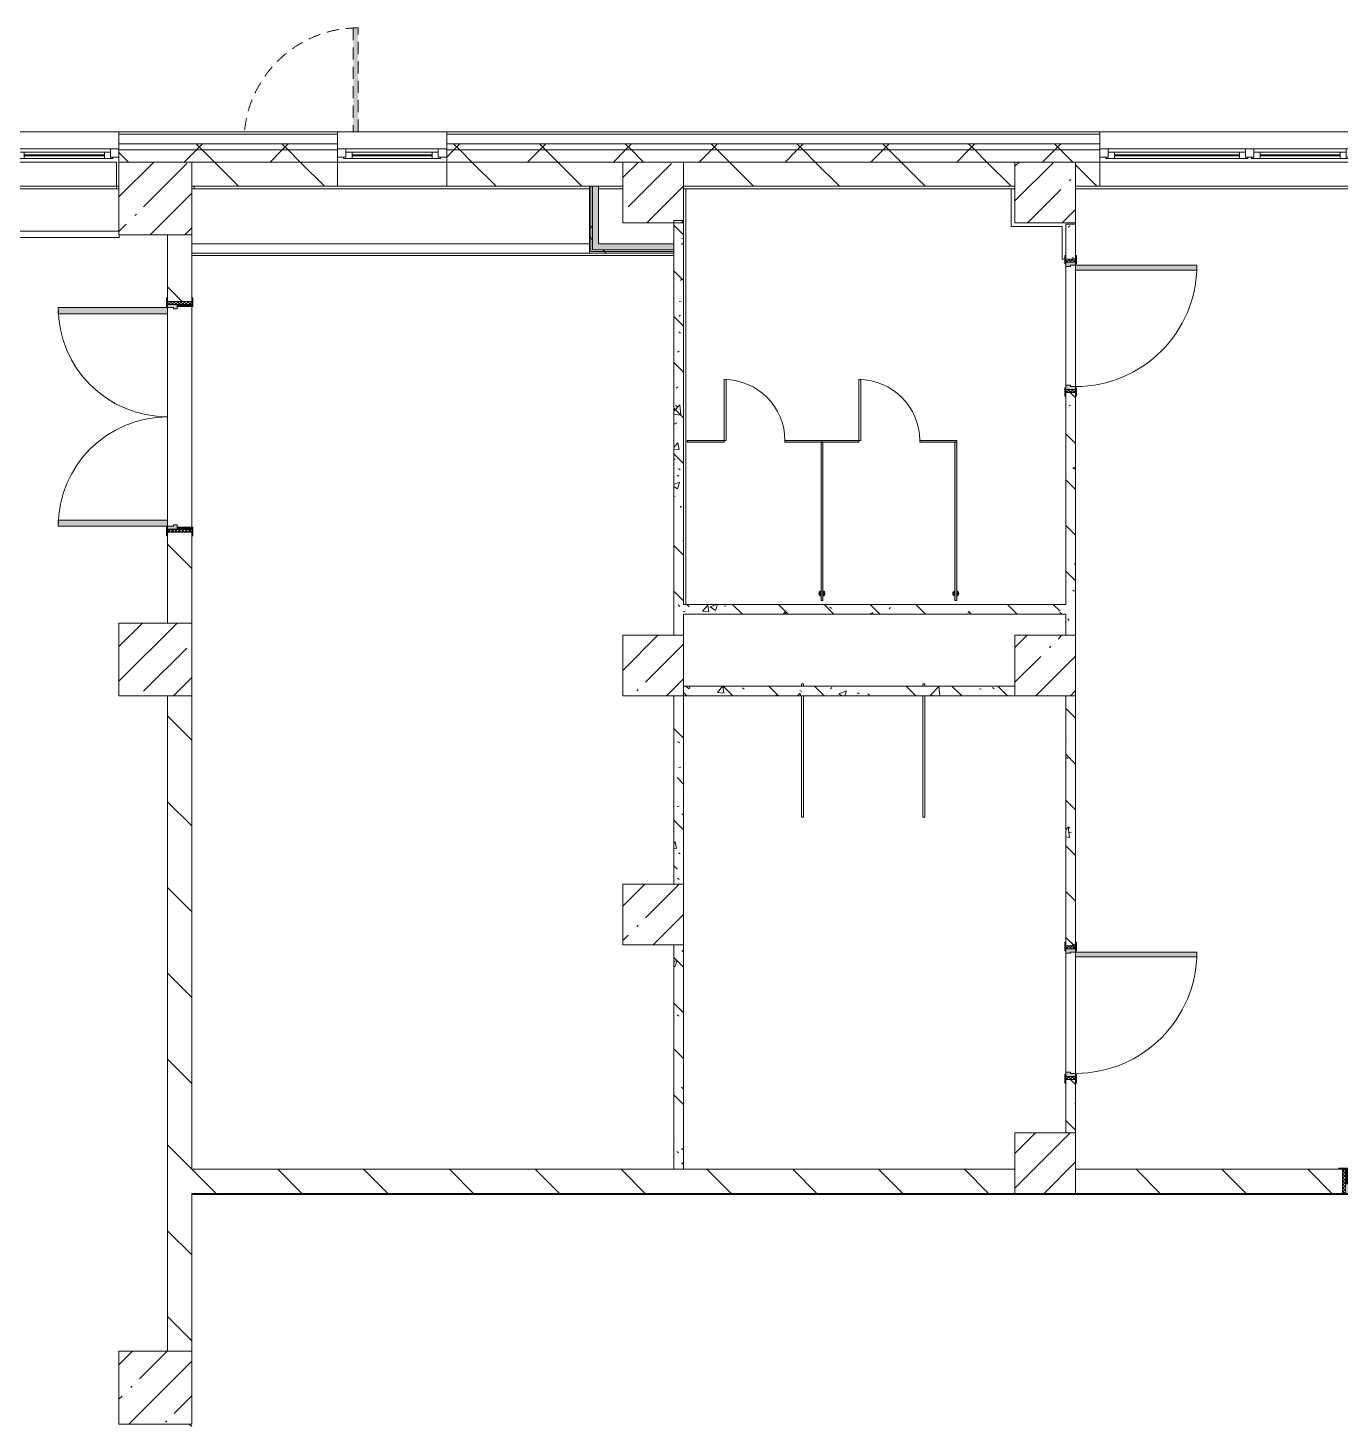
# Model space of a CAD drawing. Header units: millimetres. Extents: x -3238 to 193830, y -8553 to 29000.
# Drawn here: x 124367 to 135177, y 16700 to 28205 of the extents above; entities that cross this region are included whole.
import ezdxf

# ---------------------------------------------------------------- set-up
doc = ezdxf.new("R2010")
doc.units = ezdxf.units.MM
doc.linetypes.add('200_ШТРИХ__ш1_п0_6_', pattern=[160, 100, -60])
for name, color, linetype, lineweight in [('A-DETL-MBND-1', 7, '200_ШТРИХ__ш1_п0_6_', 9), ('A-DOOR-5', 7, 'Continuous', 5), ('A-GENM-5', 7, 'Continuous', 5), ('A-GLAZ-2', 7, 'Continuous', 5), ('A-WALL', 7, 'Continuous', 9), ('A-WALL-3', 7, 'Continuous', 5), ('I-WALL-6', 7, 'Continuous', 5), ('S-COLS-3', 7, 'Continuous', 5)]:
    doc.layers.add(name, color=color, linetype=linetype, lineweight=lineweight)
for name, color, linetype, lineweight, true_color in [('A-DOOR-2', 7, 'Continuous', 5, 0xaaaaaa), ('A-DOOR-3', 7, 'Continuous', 5, 0xe2e2e2), ('A-DOOR-FRAM-2', 7, 'Continuous', 5, 0xe2e2e2), ('A-DOOR-FRAM-3', 7, 'Continuous', 5, 0xaaaaaa), ('A-FLOR-3', 7, 'Continuous', 5, 0xaaaaaa), ('A-GENM-6', 7, 'Continuous', 5, 0xe2ddcd), ('I-WALL-4', 7, 'Continuous', 5, 0xe7e7e7), ('I-WALL-8', 7, 'Continuous', 5, 0x787878)]:
    doc.layers.add(name, color=color, linetype=linetype, lineweight=lineweight, true_color=true_color)
pattern_1 = [(45, (58957.15, 0), (-285.1231, 285.1231), []), (45, (59242.27, 0), (-285.1231, 285.1231), [504.031, -100.806, 16.764, -84.042])]
pattern_2 = [(135, (58957.15, 0), (-353.5534, -353.5534), [])]
pattern_3 = [(135, (58957.15, 0), (-377.1708, -377.1708), [533.4, -88.9, 17.78, -88.9]), (135, (58957.15, 376.94), (-377.1708, -377.1708), []), (50, (58957.15, 0), (637.6445, -55.7866), [66.675, -733.425]), (355, (58957.15, 0), (-123.3494, 668.699), [53.34, -586.74]), (100.451, (59010.3, -4.65), (514.299, 612.908), [56.665, -623.315]), (46.184, (58957.15, 177.8), (948.7764, -147.15), [100.012, -1100.137]), (96.636, (59036.2, 165.5), (830.909, 865.997), [84.998, -934.973]), (351.184, (58957.2, 177.8), (830.918, 865.988), [80.01, -880.11]), (21, (59046.05, 133.35), (530.6506, -357.9283), [66.675, -733.425]), (326, (59046.05, 133.35), (216.308, 644.6585), [53.34, -586.74]), (71.451, (59090.3, 103.5), (746.9596, 286.7243), [56.665, -623.315]), (37.5, (58957.15, 0), (10.8105, 295.9426), [16.764, -562.864, 16.764, -578.866, -588.962]), (37.5, (58957.15, 0), (10.8105, 295.9426), [-1175.258, 16.764, -572.198]), (7.5, (58957.15, 0), (233.8692, 350.6318), [16.764, -322.834, 16.764, -549.529, -224.472]), (7.5, (58957.15, 0), (233.8692, 350.6318), [-905.891, 16.764, -207.708]), (327.5, (58758.9, 0), (474.5678, -20.0513), [16.764, -205.486, 16.764, -676.656, -920.115]), (327.5, (58758.9, 0), (474.5678, -20.0513), [-915.67, 16.764, -903.351]), (317.5, (58670, 0), (518.4522, 88.9934), [16.764, -272.161, 16.764, -443.738, -653.415]), (317.5, (58670, 0), (518.4522, 88.9934), [-749.427, 16.764, -636.651])]
pattern_4 = [(45, (58957.15, 0), (-353.5534, 353.5534), []), (135, (58957.15, 0), (-353.5534, -353.5534), [])]
pattern_5 = [(45, (58957.15, 0), (-530.33, 530.33), []), (135, (58957.15, 0), (-530.33, -530.33), [])]

# ---------------------------------------------------------------- blocks, each defined once
blk = doc.blocks.new('BSC_Колонна _Прямоугольная - 600х600-V141-2_3_1_птичка')
at = {"layer": 'S-COLS-3'}
h = blk.add_hatch(dxfattribs=at)
h.set_pattern_fill('FP_158', color=256, style=0, pattern_type=2)
h.set_pattern_definition([(45, (-66460, -17000), (-285.1231, 285.1231), []), (45, (-66174.88, -17000), (-285.1231, 285.1231), [504.031, -100.806, 16.764, -84.042])])
h.paths.add_polyline_path([(-300, -300), (300, -300), (300, 300), (-300, 300)])
for p, q in [((300, 300), (-300, 300)), ((-300, 300), (-300, -300)), ((300, -300), (300, 300)), ((-300, -300), (300, -300))]:
    blk.add_line(p, q, dxfattribs=at)
blk = doc.blocks.new('BSC_Колонна _Прямоугольная - 500х500-V166-2_3_1_птичка')
at = {"layer": 'S-COLS-3'}
h = blk.add_hatch(dxfattribs=at)
h.set_pattern_fill('FP_184', color=256, style=0, pattern_type=2)
h.set_pattern_definition([(45, (-73790, -22950), (-285.1231, 285.1231), []), (45, (-73504.88, -22950), (-285.1231, 285.1231), [504.031, -100.806, 16.764, -84.042])])
h.paths.add_polyline_path([(-250, -250), (250, -250), (250, 250), (-250, 250)])
for p, q in [((250, 250), (-250, 250)), ((-250, 250), (-250, -250)), ((250, -250), (250, 250)), ((-250, -250), (250, -250))]:
    blk.add_line(p, q, dxfattribs=at)
blk = doc.blocks.new('BSC_Колонна _Прямоугольная - 500х500-V167-2_3_1_птичка')
at = {"layer": 'S-COLS-3'}
h = blk.add_hatch(dxfattribs=at)
h.set_pattern_fill('FP_185', color=256, style=0, pattern_type=2)
h.set_pattern_definition([(45, (-70560, -22950), (-285.1231, 285.1231), []), (45, (-70274.88, -22950), (-285.1231, 285.1231), [504.031, -100.806, 16.764, -84.042])])
h.paths.add_polyline_path([(-250, -250), (250, -250), (250, 250), (-250, 250)])
for p, q in [((250, 250), (-250, 250)), ((-250, 250), (-250, -250)), ((250, -250), (250, 250)), ((-250, -250), (250, -250))]:
    blk.add_line(p, q, dxfattribs=at)
blk = doc.blocks.new('110_Дверь_СКБ_1Ст_Внутренняя1 - Д-4 1100x2100h_су мгн-V171-2_3_1_птичка')
at = {"layer": 'A-DOOR-2'}
h = blk.add_hatch(dxfattribs=at)
h.set_pattern_fill('FP_15', color=256, style=0, pattern_type=2)
h.set_pattern_definition([(135, (1751.41, 164.685), (-14.14214, -14.14214), []), (225, (1751.41, 164.685), (14.14214, -14.14214), [])])
h.paths.add_polyline_path([(562.5, 100), (537.5, 100), (537.5, -100), (562.5, -100), (562.5, 38.9)])
at = {"layer": 'A-DOOR-3'}
h = blk.add_hatch(color=256, dxfattribs=at)
h.paths.add_polyline_path([(514.5, 100), (512.5, 100), (512.5, 60), (502.5, 60), (502.5, 20), (537.5, 20), (537.5, 100)])
h.paths.add_polyline_path([(-487.5, 100), (-512.5, 100), (-512.5, 20), (-477.5, 20), (-477.5, 60), (-487.5, 60)])
at = {"layer": 'A-DOOR-FRAM-2'}
for points in [[(-487.5, 1100), (-487.5, 100), (-447.5, 100), (-447.5, 1100)], [(-497.5, 108), (-567.5, 108), (-567.5, 100), (-497.5, 100)], [(-497.5, 20), (-512.5, 20), (-512.5, -100), (-497.5, -100)], [(592.5, 108), (522.5, 108), (522.5, 100), (592.5, 100)], [(537.5, 20), (522.5, 20), (522.5, -100), (537.5, -100)], [(-567.5, -100), (-567.5, -108), (-497.5, -108), (-497.5, -100)], [(592.5, -100), (522.5, -100), (522.5, -108), (592.5, -108)]]:
    blk.add_hatch(color=256, dxfattribs=at).paths.add_polyline_path(points)
at = {"layer": 'A-DOOR-FRAM-3'}
h = blk.add_hatch(dxfattribs=at)
h.set_pattern_fill('FP_16', color=256, style=0, pattern_type=2)
h.set_pattern_definition([(45, (-371.384, 164.685), (-14.1421, 14.1421), []), (135, (-371.384, 164.685), (-14.1421, -14.1421), [])])
h.paths.add_polyline_path([(-526.5, 100), (-537.5, 100), (-537.5, -100), (-512.5, -100), (-512.5, 100)])
at = {"layer": 'A-DOOR-2'}
for p, q in [((-487.5, 1100), (-487.5, 100)), ((-447.5, 1100), (-487.5, 1100)), ((-447.5, 100), (-447.5, 1100)), ((-487.5, 100), (-447.5, 100))]:
    blk.add_line(p, q, dxfattribs=at)
blk.add_arc((-487.5, 100), 1000, 360, 90, dxfattribs=at)
at = {"layer": 'A-DOOR-FRAM-3'}
for p, q in [((-497.5, 108), (-567.5, 108)), ((-567.5, 108), (-567.5, 100)), ((-567.5, 100), (-497.5, 100)), ((-512.5, 100), (-537.5, 100)), ((-537.5, 100), (-537.5, -100)), ((-487.5, 100), (-512.5, 100)), ((-512.5, 100), (-512.5, 20)), ((-512.5, -100), (-512.5, 100)), ((-497.5, 100), (-512.5, 100)), ((-512.5, 100), (-512.5, 99)), ((-512.5, 99), (-497.5, 99)), ((-512.5, 20), (-477.5, 20)), ((-497.5, 20), (-512.5, 20)), ((-512.5, 20), (-512.5, -100)), ((-497.5, 100), (-497.5, 108)), ((-497.5, 99), (-497.5, 100)), ((-497.5, -100), (-497.5, 20)), ((-487.5, 60), (-487.5, 100)), ((-477.5, 60), (-487.5, 60)), ((-477.5, 20), (-477.5, 60)), ((512.5, 60), (502.5, 60)), ((502.5, 60), (502.5, 20)), ((502.5, 20), (537.5, 20)), ((512.5, 100), (512.5, 60)), ((537.5, 100), (512.5, 100)), ((592.5, 108), (522.5, 108)), ((522.5, 108), (522.5, 100)), ((537.5, 100), (522.5, 100)), ((522.5, 100), (522.5, 99)), ((522.5, 100), (592.5, 100)), ((522.5, 99), (537.5, 99)), ((537.5, 20), (522.5, 20)), ((522.5, 20), (522.5, -100)), ((537.5, 20), (537.5, 100)), ((562.5, 100), (537.5, 100)), ((537.5, 100), (537.5, -100)), ((537.5, 99), (537.5, 100)), ((537.5, -100), (537.5, 20)), ((562.5, -100), (562.5, 100)), ((592.5, 100), (592.5, 108)), ((-497.5, -100), (-567.5, -100)), ((-567.5, -100), (-567.5, -108)), ((-567.5, -108), (-497.5, -108)), ((-537.5, -100), (-512.5, -100)), ((-512.5, -100), (-497.5, -100)), ((-497.5, -108), (-497.5, -100)), ((522.5, -100), (537.5, -100)), ((592.5, -100), (522.5, -100)), ((522.5, -100), (522.5, -108)), ((522.5, -108), (592.5, -108)), ((537.5, -100), (562.5, -100)), ((592.5, -108), (592.5, -100))]:
    blk.add_line(p, q, dxfattribs=at)
blk = doc.blocks.new('110_Дверь_СКБ_1Ст_Внутренняя1 - Д-4 1100x2100h_су мгн-32391219-2_3_1_птичка')
at = {"layer": 'A-DOOR-2'}
h = blk.add_hatch(dxfattribs=at)
h.set_pattern_fill('FP_187', color=256, style=0, pattern_type=2)
h.set_pattern_definition([(135, (1751.41, 104.685), (-14.14214, -14.14214), []), (225, (1751.41, 104.685), (14.14214, -14.14214), [])])
h.paths.add_polyline_path([(562.5, 40), (537.5, 40), (537.5, -40), (562.5, -40)])
at = {"layer": 'A-DOOR-3'}
h = blk.add_hatch(color=256, dxfattribs=at)
h.paths.add_polyline_path([(537.5, 40), (512.5, 40), (512.5, 0), (502.5, 0), (502.5, -40), (537.5, -40)])
h.paths.add_polyline_path([(-477.5, 0), (-487.5, 0), (-487.5, 40), (-512.5, 40), (-512.5, -40), (-477.5, -40)])
at = {"layer": 'A-DOOR-FRAM-2'}
for points in [[(-447.5, 100), (-447.5, 1040), (-487.5, 1040), (-487.5, 40), (-447.5, 40)], [(-497.5, 40), (-497.5, 48), (-567.5, 48), (-567.5, 40)], [(592.5, 48), (522.5, 48), (522.5, 40), (592.5, 40)], [(-497.5, -40), (-567.5, -40), (-567.5, -48), (-497.5, -48)], [(592.5, -48), (592.5, -40), (522.5, -40), (522.5, -48)]]:
    blk.add_hatch(color=256, dxfattribs=at).paths.add_polyline_path(points)
at = {"layer": 'A-DOOR-FRAM-3'}
h = blk.add_hatch(dxfattribs=at)
h.set_pattern_fill('FP_188', color=256, style=0, pattern_type=2)
h.set_pattern_definition([(45, (-371.384, 104.685), (-14.1421, 14.1421), []), (135, (-371.384, 104.685), (-14.1421, -14.1421), [])])
h.paths.add_polyline_path([(-512.5, 40), (-537.5, 40), (-537.5, -40), (-512.5, -40)])
at = {"layer": 'A-DOOR-2'}
for p, q in [((-487.5, 1040), (-487.5, 40)), ((-447.5, 1040), (-487.5, 1040)), ((-447.5, 40), (-447.5, 1040)), ((-487.5, 40), (-447.5, 40))]:
    blk.add_line(p, q, dxfattribs=at)
blk.add_arc((-487.5, 40), 1000, 360, 90, dxfattribs=at)
at = {"layer": 'A-DOOR-FRAM-3'}
for p, q in [((-497.5, 48), (-567.5, 48)), ((-567.5, 48), (-567.5, 40)), ((-567.5, 40), (-497.5, 40)), ((-512.5, 40), (-537.5, 40)), ((-537.5, 40), (-537.5, -40)), ((-487.5, 40), (-512.5, 40)), ((-512.5, 40), (-512.5, -40)), ((-512.5, -40), (-512.5, 40)), ((-497.5, 40), (-512.5, 40)), ((-512.5, 40), (-512.5, 39)), ((-512.5, 39), (-497.5, 39)), ((-497.5, 40), (-497.5, 48)), ((-497.5, 39), (-497.5, 40)), ((-487.5, 0), (-487.5, 40)), ((-477.5, 0), (-487.5, 0)), ((-477.5, -40), (-477.5, 0)), ((512.5, 0), (502.5, 0)), ((502.5, 0), (502.5, -40)), ((512.5, 40), (512.5, 0)), ((537.5, 40), (512.5, 40)), ((592.5, 48), (522.5, 48)), ((522.5, 48), (522.5, 40)), ((537.5, 40), (522.5, 40)), ((522.5, 40), (522.5, 39)), ((522.5, 40), (592.5, 40)), ((522.5, 39), (537.5, 39)), ((537.5, -40), (537.5, 40)), ((562.5, 40), (537.5, 40)), ((537.5, 40), (537.5, -40)), ((537.5, 39), (537.5, 40)), ((562.5, -40), (562.5, 40)), ((592.5, 40), (592.5, 48)), ((-497.5, -40), (-567.5, -40)), ((-567.5, -40), (-567.5, -48)), ((-567.5, -48), (-497.5, -48)), ((-537.5, -40), (-512.5, -40)), ((-497.5, -39), (-512.5, -39)), ((-512.5, -39), (-512.5, -40)), ((-512.5, -40), (-477.5, -40)), ((-512.5, -40), (-497.5, -40)), ((-497.5, -40), (-497.5, -39)), ((-497.5, -48), (-497.5, -40)), ((502.5, -40), (537.5, -40)), ((537.5, -39), (522.5, -39)), ((522.5, -39), (522.5, -40)), ((522.5, -40), (537.5, -40)), ((592.5, -40), (522.5, -40)), ((522.5, -40), (522.5, -48)), ((522.5, -48), (592.5, -48)), ((537.5, -40), (537.5, -39)), ((537.5, -40), (562.5, -40)), ((592.5, -48), (592.5, -40))]:
    blk.add_line(p, q, dxfattribs=at)
blk = doc.blocks.new('131_Сантехническая перегородка - СП-2-V175-2_3_1_птичка')
at = {"layer": 'A-GENM-5'}
for p, q in [((0, 8), (1000, 8)), ((0, 8), (0, -8)), ((1080, 8), (1100, 8)), ((1100, 8), (1100, -8)), ((1000, -8), (0, -8)), ((1100, -8), (1080, -8))]:
    blk.add_line(p, q, dxfattribs=at)
blk = doc.blocks.new('110_Дверь_СКБ_2Ст - Д-10 1800x2100h_Актовый зал EI30-32403870-2_3_1_птичка')
at = {"layer": 'A-DOOR-2'}
h = blk.add_hatch(dxfattribs=at)
h.set_pattern_fill('FP_208', color=256, style=0, pattern_type=2)
h.set_pattern_definition([(135, (1351.41, 164.685), (-14.1421, -14.1421), []), (225, (1351.41, 164.685), (14.1421, -14.1421), [])])
h.paths.add_polyline_path([(937.5, 100), (937.5, -100), (962.5, -100), (962.5, 100)])
at = {"layer": 'A-DOOR-3'}
for points in [[(-887.5, 100), (-837.5, 100), (-837.5, 1000), (-887.5, 1000)], [(862.5, 100), (912.5, 100), (912.5, 1000), (862.5, 1000)]]:
    blk.add_hatch(color=256, dxfattribs=at).paths.add_polyline_path(points)
h = blk.add_hatch(color=256, dxfattribs=at)
h.paths.add_polyline_path([(-912.5, 100), (-912.5, 20), (-877.5, 23.7), (-877.5, 50), (-887.5, 50), (-887.5, 100)])
h.paths.add_polyline_path([(902.5, 20), (937.5, 23.7), (937.5, 100), (912.5, 100), (912.5, 50), (902.5, 50), (902.5, 23.7)])
at = {"layer": 'A-DOOR-FRAM-2'}
for points in [[(-967.5, 100), (-897.5, 100), (-897.5, 108), (-967.5, 108)], [(-912.5, -100), (-897.5, -100), (-897.5, 20), (-912.5, 20)], [(922.5, 100), (992.5, 100), (992.5, 108), (922.5, 108)], [(922.5, -100), (937.5, -100), (937.5, 20), (922.5, 20)], [(-967.5, -108), (-897.5, -108), (-897.5, -100), (-967.5, -100)], [(922.5, -108), (992.5, -108), (992.5, -100), (922.5, -100)]]:
    blk.add_hatch(color=256, dxfattribs=at).paths.add_polyline_path(points)
at = {"layer": 'A-DOOR-FRAM-3'}
h = blk.add_hatch(dxfattribs=at)
h.set_pattern_fill('FP_209', color=256, style=0, pattern_type=2)
h.set_pattern_definition([(45, (-771.384, 164.685), (-14.1421, 14.1421), []), (135, (-771.384, 164.685), (-14.1421, -14.1421), [])])
h.paths.add_polyline_path([(-937.5, 100), (-937.5, -100), (-912.5, -100), (-912.5, 100)])
at = {"layer": 'A-DOOR-2'}
for p, q in [((-887.5, 1000), (-887.5, 100)), ((-837.5, 1000), (-887.5, 1000)), ((-837.5, 100), (-837.5, 1000)), ((912.5, 1000), (862.5, 1000)), ((862.5, 1000), (862.5, 100)), ((912.5, 100), (912.5, 1000)), ((-887.5, 100), (-837.5, 100)), ((862.5, 100), (912.5, 100))]:
    blk.add_line(p, q, dxfattribs=at)
for centre, start, end in [((-887.5, 100), 0, 90), ((912.5, 100), 90, 180)]:
    blk.add_arc(centre, 900, start, end, dxfattribs=at)
at = {"layer": 'A-DOOR-FRAM-3'}
for p, q in [((-897.5, 108), (-967.5, 108)), ((-967.5, 108), (-967.5, 100)), ((-967.5, 100), (-897.5, 100)), ((-912.5, 100), (-937.5, 100)), ((-937.5, 100), (-937.5, -100)), ((-887.5, 100), (-912.5, 100)), ((-912.5, 100), (-912.5, 20)), ((-912.5, -100), (-912.5, 100)), ((-912.5, 20), (-877.5, 20)), ((-897.5, 20), (-912.5, 20)), ((-912.5, 20), (-912.5, -100)), ((-897.5, 100), (-897.5, 108)), ((-897.5, -100), (-897.5, 20)), ((-887.5, 50), (-887.5, 100)), ((-877.5, 50), (-887.5, 50)), ((-877.5, 20), (-877.5, 50)), ((912.5, 50), (902.5, 50)), ((902.5, 50), (902.5, 20)), ((902.5, 20), (937.5, 20)), ((912.5, 100), (912.5, 50)), ((937.5, 100), (912.5, 100)), ((992.5, 108), (922.5, 108)), ((922.5, 108), (922.5, 100)), ((922.5, 100), (992.5, 100)), ((937.5, 20), (922.5, 20)), ((922.5, 20), (922.5, -100)), ((937.5, 20), (937.5, 100)), ((962.5, 100), (937.5, 100)), ((937.5, 100), (937.5, -100)), ((937.5, -100), (937.5, 20)), ((962.5, -100), (962.5, 100)), ((992.5, 100), (992.5, 108)), ((-897.5, -100), (-967.5, -100)), ((-967.5, -100), (-967.5, -108)), ((-967.5, -108), (-897.5, -108)), ((-937.5, -100), (-912.5, -100)), ((-912.5, -100), (-897.5, -100)), ((-897.5, -108), (-897.5, -100)), ((922.5, -100), (937.5, -100)), ((992.5, -100), (922.5, -100)), ((922.5, -100), (922.5, -108)), ((922.5, -108), (992.5, -108)), ((937.5, -100), (962.5, -100)), ((992.5, -108), (992.5, -100))]:
    blk.add_line(p, q, dxfattribs=at)
blk = doc.blocks.new('BSC_Колонна _Прямоугольная - 500х500-V212-2_3_1_птичка')
at = {"layer": 'S-COLS-3'}
h = blk.add_hatch(dxfattribs=at)
h.set_pattern_fill('FP_215', color=256, style=0, pattern_type=2)
h.set_pattern_definition([(45, (-70560, -20900), (-285.1231, 285.1231), []), (45, (-70274.88, -20900), (-285.1231, 285.1231), [504.031, -100.806, 16.764, -84.042])])
h.paths.add_polyline_path([(-250, -250), (250, -250), (250, 250), (-250, 250)])
for p, q in [((250, 250), (-250, 250)), ((-250, 250), (-250, -250)), ((250, -250), (250, 250)), ((-250, -250), (250, -250))]:
    blk.add_line(p, q, dxfattribs=at)
blk = doc.blocks.new('120_Окно_СКБ_1Ст - 120_Окно_СКБ_1Ст 900х2500_h_-19906774-2_3_1_птичка')
at = {"layer": 'A-GLAZ-2'}
for p, q in [((-450, -75), (-450, -5)), ((-450, -5), (-380, -5)), ((450, -5), (-450, -5)), ((-380, -75), (-450, -75)), ((-450, -75), (-400, -75)), ((-380, -75), (-400, -75)), ((-400, -75), (-400, -85)), ((-400, -85), (400, -85)), ((400, -85), (-400, -85)), ((-380, -5), (-380, -75)), ((380, -35), (-380, -35)), ((-380, -35), (-380, -75)), ((-330, -85), (-330, -35)), ((-330, -55), (330, -55)), ((330, -65), (-330, -65)), ((330, -85), (330, -35)), ((380, -75), (380, -5)), ((380, -5), (450, -5)), ((380, -75), (380, -35)), ((450, -75), (380, -75)), ((400, -75), (380, -75)), ((400, -75), (450, -75)), ((400, -85), (400, -75)), ((450, -5), (450, -75))]:
    blk.add_line(p, q, dxfattribs=at)
blk = doc.blocks.new('120_Окно_СКБ_2Ст - 120_Окно_СКБ_2Ст 2100х2400 _мал створка справа_-19092174-2_3_1_птичка')
at = {"layer": 'A-GLAZ-2'}
for p, q in [((-1050, -75), (-1050, -5)), ((-1050, -5), (-980, -5)), ((1050, -5), (-1050, -5)), ((-980, -75), (-1050, -75)), ((-1050, -75), (-1000, -75)), ((-980, -75), (-1000, -75)), ((-1000, -75), (-1000, -85)), ((-1000, -85), (170, -85)), ((170, -85), (-1000, -85)), ((-980, -5), (-980, -75)), ((150, -35), (-980, -35)), ((-980, -35), (-980, -75)), ((-930, -85), (-930, -35)), ((-930, -55), (100, -55)), ((100, -65), (-930, -65)), ((100, -85), (100, -35)), ((150, -75), (150, -5)), ((150, -5), (220, -5)), ((150, -75), (150, -35)), ((220, -75), (150, -75)), ((170, -75), (150, -75)), ((170, -75), (200, -75)), ((170, -85), (170, -75)), ((220, -75), (200, -75)), ((200, -75), (200, -85)), ((200, -85), (1000, -85)), ((1000, -85), (200, -85)), ((220, -5), (220, -75)), ((980, -35), (220, -35)), ((220, -35), (220, -75)), ((270, -85), (270, -35)), ((270, -55), (930, -55)), ((930, -65), (270, -65)), ((930, -85), (930, -35)), ((980, -75), (980, -5)), ((980, -5), (1050, -5)), ((980, -75), (980, -35)), ((1050, -75), (980, -75)), ((1000, -75), (980, -75)), ((1000, -75), (1050, -75)), ((1000, -85), (1000, -75)), ((1050, -5), (1050, -75))]:
    blk.add_line(p, q, dxfattribs=at)
blk = doc.blocks.new('BSC_Колонна _Прямоугольная - 500х500-V217-2_3_1_птичка')
at = {"layer": 'S-COLS-3'}
h = blk.add_hatch(dxfattribs=at)
h.set_pattern_fill('FP_222', color=256, style=0, pattern_type=2)
h.set_pattern_definition([(45, (-73790, -18850), (-285.1231, 285.1231), []), (45, (-73504.88, -18850), (-285.1231, 285.1231), [504.031, -100.806, 16.764, -84.042])])
h.paths.add_polyline_path([(-250, -250), (250, -250), (250, 250), (-250, 250)])
for p, q in [((250, 250), (-250, 250)), ((-250, 250), (-250, -250)), ((250, -250), (250, 250)), ((-250, -250), (250, -250))]:
    blk.add_line(p, q, dxfattribs=at)
blk = doc.blocks.new('110_Дверь_СКБ_1Ст_Наружная - ДН-2д_л__ Дверь из подвала ЛК _900 мм в свету_ 3300-22851703-2_3_1_птичка')
at = {"layer": 'A-DETL-MBND-1'}
blk.add_hatch(color=256, dxfattribs=at).paths.add_polyline_path([(489.5, 135), (489.5, 990), (449.5, 990), (449.5, 135)])
for p, q in [((489.5, 990), (449.5, 990)), ((449.5, 990), (449.5, 135)), ((489.5, 135), (489.5, 990))]:
    blk.add_line(p, q, dxfattribs=at)
blk.add_arc((489.5, 50), 940, 90, 174.73278, dxfattribs=at)
blk = doc.blocks.new('131_Сантехническая перегородка_Дверь - СД-1-V259-2_3_1_птичка')
at = {"layer": 'A-GENM-6'}
for points in [[(0, -8), (305, -8), (305, 8), (0, 8)], [(805, -8), (1110, -8), (1110, 8), (805, 8)]]:
    blk.add_hatch(color=256, dxfattribs=at).paths.add_polyline_path(points)
at = {"layer": 'A-DOOR-5'}
for p, q in [((321, 508), (305, 508)), ((305, 8), (305, 508)), ((321, 8), (321, 508)), ((321, 8), (305, 8))]:
    blk.add_line(p, q, dxfattribs=at)
blk.add_arc((305, 8), 500, 360, 90, dxfattribs=at)
at = {"layer": 'A-GENM-5'}
for p, q in [((305, 8), (0, 8)), ((0, 8), (0, -8)), ((305, -8), (305, 8)), ((1110, 8), (805, 8)), ((805, 8), (805, -8)), ((1110, -8), (1110, 8)), ((0, -8), (305, -8)), ((805, -8), (1110, -8))]:
    blk.add_line(p, q, dxfattribs=at)
blk = doc.blocks.new('131_Сантехническая перегородка - СП-4-V265-2_3_1_птичка')
at = {"layer": 'A-GENM-6'}
blk.add_hatch(color=256, dxfattribs=at).paths.add_polyline_path([(1330, 8), (26, 8), (26, -8), (1330, -8)])
at = {"layer": 'A-GENM-5'}
for p, q in [((1330, 8), (26, 8)), ((26, 8), (26, -8)), ((1330, -8), (1330, 8)), ((26, -8), (1330, -8))]:
    blk.add_line(p, q, dxfattribs=at)
at = {"layer": 'A-GENM-5', "flags": 128}
for points in [[(97, 8), (97, 9), (96, 9), (96, 9), (96, 10), (95, 10), (95, 11), (94, 11), (94, 12), (93, 12), (93, 12), (92, 13), (92, 13), (91, 13), (91, 14), (90, 14), (90, 14), (89, 14), (89, 14), (88, 15), (87, 15), (87, 15), (86, 15), (86, 15), (85, 15), (84, 15), (84, 15), (83, 15), (83, 15), (82, 15), (81, 15), (81, 15), (80, 15), (80, 14), (79, 14), (78, 14), (78, 14), (77, 13), (77, 13), (76, 13), (76, 13), (75, 12), (75, 12), (74, 11), (74, 11), (74, 11), (73, 10), (73, 10), (72, 9), (72, 9), (72, 8), (71, 8)], [(71, -8), (72, -9), (72, -9), (72, -9), (73, -10), (73, -10), (74, -11), (74, -11), (75, -12), (75, -12), (76, -12), (76, -13), (77, -13), (77, -13), (78, -14), (78, -14), (79, -14), (79, -14), (80, -14), (80, -15), (81, -15), (82, -15), (82, -15), (83, -15), (83, -15), (84, -15), (85, -15), (85, -15), (86, -15), (86, -15), (87, -15), (88, -15), (88, -15), (89, -14), (89, -14), (90, -14), (90, -14), (91, -13), (92, -13), (92, -13), (93, -13), (93, -12), (94, -12), (94, -11), (94, -11), (95, -11), (95, -10), (96, -10), (96, -9), (96, -9), (97, -8), (97, -8)]]:
    blk.add_lwpolyline(points, dxfattribs=at)
at = {"layer": 'A-GENM-5'}
for radius, start, end in [(24.6, 19.9113, 160.0887), (17.6, 45, 135), (17.6, 45, 135), (15.1, 45, 135), (24.6, 199.9113, 340.0887), (17.6, 225, 315), (17.6, 225, 315), (15.1, 225, 315)]:
    blk.add_arc((84, 0), radius, start, end, dxfattribs=at)
blk = doc.blocks.new('Зашивка приборов отопления29 - Зашивка приборов отопления-33323054-2_3_1_птичка')
at = {"layer": 'A-WALL-3'}
for p, q in [((66780, 26880), (66760, 26880)), ((70036, 26425), (66760, 26425)), ((66760, 26350), (70036, 26350))]:
    blk.add_line(p, q, dxfattribs=at)

msp = doc.modelspace()

# ---------------------------------------------------------------- hatches: boundary and pattern name
at = {"layer": 'A-WALL-3'}
h = msp.add_hatch(dxfattribs=at)
h.set_pattern_fill('FP_151', color=256, style=0, pattern_type=2)
h.set_pattern_definition(pattern_4)
h.paths.add_polyline_path([(152117.2, 27200), (152117.2, 27250), (139307.2, 27250), (139307.2, 27200), (152017.2, 27200)])
h.paths.add_polyline_path([(136807.2, 27200), (136807.2, 27250), (135297.2, 27250), (135297.2, 27200), (136003.2, 27200)])
h.paths.add_polyline_path([(125117.2, 27200), (126917.2, 27200), (126917.2, 27250), (125117.2, 27250)])
h.paths.add_polyline_path([(127817.2, 27200), (133197.2, 27200), (133197.2, 27250), (127817.2, 27250)])
h.paths.add_polyline_path([(124217.2, 27200), (124217.2, 27250), (123137.2, 27250), (123137.2, 27200), (123912.4, 27200)])
h.paths.add_polyline_path([(112817.3, 27200), (113967, 27200), (113967, 27250), (112817.3, 27250)])
h.paths.add_polyline_path([(109717.3, 27200), (109717.3, 27250), (108617.4, 27250), (108617.4, 27200), (108937.7, 27200)])
h.paths.add_polyline_path([(114867, 27200), (116117.2, 27200), (116117.2, 27250), (114867, 27250)])
h.paths.add_polyline_path([(107717.4, 27200), (107717.4, 27250), (106464.2, 27250), (106464.2, 27200), (106855.7, 27200)])
h.paths.add_polyline_path([(119997.2, 27200), (119997.2, 27250), (118817.2, 27250), (118817.2, 27200), (119712.4, 27200)])
h.paths.add_polyline_path([(103364.2, 27200), (103364.2, 27250), (100967.2, 27250), (100967.2, 27200), (102691.8, 27200)])
h = msp.add_hatch(dxfattribs=at)
h.set_pattern_fill('FP_151', color=256, style=0, pattern_type=2)
h.set_pattern_definition(pattern_4)
h.paths.add_polyline_path([(152017.2, 27100), (152017.2, 27200), (139307.2, 27200), (139307.2, 27100), (148495, 27100)])
h.paths.add_polyline_path([(136003.2, 27100), (136807.2, 27100), (136807.2, 27200), (135297.2, 27200), (135297.2, 27100), (135707.2, 27100)])
h.paths.add_polyline_path([(125593.4, 27100), (126917.2, 27100), (126917.2, 27200), (125117.2, 27200), (125117.2, 27100)])
h.paths.add_polyline_path([(129267.2, 27100), (133197.2, 27100), (133197.2, 27200), (127817.2, 27200), (127817.2, 27100)])
h.paths.add_polyline_path([(119347.5, 27100), (119997.2, 27100), (119997.2, 27200), (118817.2, 27200), (118817.2, 27100)])
h.paths.add_polyline_path([(123511.5, 27100), (124217.2, 27100), (124217.2, 27200), (123137.2, 27200), (123137.2, 27100)])
h.paths.add_polyline_path([(113101.6, 27100), (113967, 27100), (113967, 27200), (112817.3, 27200), (112817.3, 27100)])
h.paths.add_polyline_path([(114867, 27100), (116117.2, 27100), (116117.2, 27200), (114867, 27200)])
h.paths.add_polyline_path([(109322, 27100), (109717.3, 27100), (109717.3, 27200), (108617.4, 27200), (108617.4, 27100), (108937.7, 27100)])
h.paths.add_polyline_path([(103364.2, 27100), (103364.2, 27200), (101017.2, 27200), (101017.2, 27100), (102691.8, 27100)])
h.paths.add_polyline_path([(106464.2, 27100), (107717.4, 27100), (107717.4, 27200), (106464.2, 27200)])
at = {"layer": 'I-WALL-4'}
for points in [[(129067.8, 26425), (129067.8, 26900), (129017.8, 26900), (129017.8, 26425)], [(129687.2, 26375), (129687.2, 26425), (129017.8, 26425), (129017.8, 26375)]]:
    msp.add_hatch(color=256, dxfattribs=at).paths.add_polyline_path(points)
at = {"layer": 'I-WALL-6'}
h = msp.add_hatch(dxfattribs=at)
h.set_pattern_fill('FP_162', color=256, style=0, pattern_type=2)
h.set_pattern_definition(pattern_2)
h.paths.add_polyline_path([(139607.2, 26900), (139607.2, 27100), (139307.2, 27100), (139307.2, 26900)])
h.paths.add_polyline_path([(140107.2, 26900), (143157.2, 26900), (143157.2, 27100), (140107.2, 27100), (140107.2, 26945.3)])
h.paths.add_polyline_path([(132997.2, 26900), (133197.2, 26900), (133197.2, 27100), (132997.2, 27100), (132997.2, 26945.3)])
h.paths.add_polyline_path([(131839.3, 26900), (132497.2, 26900), (132497.2, 27100), (129767.2, 27100), (129767.2, 26900)])
h.paths.add_polyline_path([(135707.2, 26900), (135707.2, 27100), (135297.2, 27100), (135297.2, 26900)])
h.paths.add_polyline_path([(128716.4, 26900), (129267.2, 26900), (129267.2, 27100), (127817.2, 27100), (127817.2, 26900)])
h.paths.add_polyline_path([(126917.2, 26900), (126917.2, 27100), (125717.2, 27100), (125717.2, 26900)])
h.paths.add_polyline_path([(136207.2, 26900), (136807.2, 26900), (136807.2, 27100), (136207.2, 27100), (136207.2, 26945.3)])
h.paths.add_polyline_path([(123422, 26900), (124217.2, 26900), (124217.2, 27100), (123117.2, 27100), (123117.2, 26900)])
h.paths.add_polyline_path([(120017.2, 26900), (120017.2, 27100), (118817.2, 27100), (118817.2, 26900), (119347.5, 26900)])
h.paths.add_polyline_path([(114867, 26900), (116117.2, 26900), (116117.2, 27100), (114867, 27100), (114867, 26945.3)])
h.paths.add_polyline_path([(112817.3, 26900), (113967, 26900), (113967, 27100), (112817.3, 27100), (112817.3, 26945.3)])
h.paths.add_polyline_path([(109322, 26900), (109717.3, 26900), (109717.3, 27100), (109322, 27100), (109322, 26945.3)])
h = msp.add_hatch(dxfattribs=at)
h.set_pattern_fill('FP_255', color=256, style=0, pattern_type=2)
h.set_pattern_definition(pattern_5)
h.paths.add_polyline_path([(129005.3, 26362.5), (129005.3, 26900), (128992.8, 26900), (128992.8, 26362.5)])
h = msp.add_hatch(dxfattribs=at)
h.set_pattern_fill('FP_255', color=256, style=0, pattern_type=2)
h.set_pattern_definition(pattern_5)
h.paths.add_polyline_path([(129017.8, 26375), (129017.8, 26900), (129005.3, 26900), (129005.3, 26375)])
h = msp.add_hatch(dxfattribs=at)
h.set_pattern_fill('FP_162', color=256, style=0, pattern_type=2)
h.set_pattern_definition(pattern_2)
h.paths.add_polyline_path([(125717.2, 12300), (125717.2, 15175), (125517.2, 15175), (125517.2, 12300), (125593.4, 12300)])
h.paths.add_polyline_path([(125593.4, 16625), (125717.2, 16625), (125717.2, 16700), (125517.2, 16700), (125517.2, 16625)])
h.paths.add_polyline_path([(125517.2, 17300), (125717.2, 17300), (125717.2, 22700), (125517.2, 22700), (125517.2, 17477.7)])
h.paths.add_polyline_path([(125717.2, 23300), (125717.2, 24050), (125517.2, 24050), (125517.2, 23300), (125593.4, 23300)])
h.paths.add_polyline_path([(125717.2, 25950), (125717.2, 26500), (125517.2, 26500), (125517.2, 25950), (125593.4, 25950)])
h = msp.add_hatch(dxfattribs=at)
h.set_pattern_fill('FP_255', color=256, style=0, pattern_type=2)
h.set_pattern_definition(pattern_5)
h.paths.add_polyline_path([(129687.2, 26350), (129687.2, 26362.5), (128992.8, 26362.5), (128992.8, 26350)])
h = msp.add_hatch(dxfattribs=at)
h.set_pattern_fill('FP_255', color=256, style=0, pattern_type=2)
h.set_pattern_definition(pattern_5)
h.paths.add_polyline_path([(129687.2, 26362.5), (129687.2, 26375), (129005.3, 26375), (129005.3, 26362.5)])
h = msp.add_hatch(dxfattribs=at)
h.set_pattern_fill('FP_162', color=256, style=0, pattern_type=2)
h.set_pattern_definition(pattern_2)
h.paths.add_polyline_path([(136297.2, 18600), (137537.2, 18600), (137537.2, 18800), (136297.2, 18800), (136297.2, 18661.1)])
h.paths.add_polyline_path([(139167.2, 18600), (143157.2, 18600), (143157.2, 18800), (139137.2, 18800), (139137.2, 18600)])
h.paths.add_polyline_path([(132497.2, 18600), (132497.2, 18800), (125717.2, 18800), (125717.2, 18600), (131839.3, 18600)])
h.paths.add_polyline_path([(135197.2, 18600), (135197.2, 18800), (132997.2, 18800), (132997.2, 18600), (135167.2, 18600)])
at = {"layer": 'I-WALL-8'}
h = msp.add_hatch(dxfattribs=at)
h.set_pattern_fill('FP_170', color=256, style=0, pattern_type=2)
h.set_pattern_definition(pattern_3)
h.paths.add_polyline_path([(129767.2, 21150), (129763.2, 22700), (129687.2, 22700), (129687.2, 21150)])
h.paths.add_polyline_path([(129757.3, 23200), (129767.2, 23200), (129767.2, 26617.5), (129687.2, 26617.5), (129687.2, 23200)])
h = msp.add_hatch(dxfattribs=at)
h.set_pattern_fill('FP_170', color=256, style=0, pattern_type=2)
h.set_pattern_definition(pattern_3)
h.paths.add_polyline_path([(132964.7, 19100), (132997.2, 19100), (132997.2, 19540), (132917.2, 19540), (132917.2, 19100)])
h.paths.add_polyline_path([(132917.2, 20640), (132997.2, 20640), (132997.2, 22700), (132917.2, 22700), (132917.2, 20670)])
h.paths.add_polyline_path([(132931, 23200), (132997.2, 23200), (132997.2, 25200), (132917.2, 25200), (132917.2, 23200)])
h.paths.add_polyline_path([(132997.2, 26300), (132997.2, 26587.5), (132917.2, 26587.5), (132917.2, 26300)])
h = msp.add_hatch(dxfattribs=at)
h.set_pattern_fill('FP_170', color=256, style=0, pattern_type=2)
h.set_pattern_definition(pattern_3)
h.paths.add_polyline_path([(132917.2, 23375), (132917.2, 23455), (129767.2, 23455), (129767.2, 23375), (131839.3, 23375)])
h = msp.add_hatch(dxfattribs=at)
h.set_pattern_fill('FP_170', color=256, style=0, pattern_type=2)
h.set_pattern_definition(pattern_3)
h.paths.add_polyline_path([(131839.3, 22700), (132497.2, 22700), (132497.2, 22780), (129767.2, 22780), (129767.2, 22700)])
h = msp.add_hatch(dxfattribs=at)
h.set_pattern_fill('FP_170', color=256, style=0, pattern_type=2)
h.set_pattern_definition(pattern_3)
h.paths.add_polyline_path([(129687.2, 18800), (129767.2, 18800), (129767.2, 20650), (129687.2, 20650), (129687.2, 19844.6)])
at = {"layer": 'S-COLS-3'}
h = msp.add_hatch(dxfattribs=at)
h.set_pattern_fill('FP_159', color=256, style=0, pattern_type=2)
h.set_pattern_definition(pattern_1)
h.paths.add_polyline_path([(125717.2, 26500), (125717.2, 27100), (125117.2, 27100), (125117.2, 26500), (125593.4, 26500)])
h = msp.add_hatch(dxfattribs=at)
h.set_pattern_fill('FP_159', color=256, style=0, pattern_type=2)
h.set_pattern_definition(pattern_1)
h.paths.add_polyline_path([(129757.3, 26600), (129767.2, 26600), (129767.2, 27100), (129267.2, 27100), (129267.2, 26600)])
h = msp.add_hatch(dxfattribs=at)
h.set_pattern_fill('FP_159', color=256, style=0, pattern_type=2)
h.set_pattern_definition(pattern_1)
h.paths.add_polyline_path([(132997.2, 26600), (132997.2, 27100), (132497.2, 27100), (132497.2, 26600)])
h = msp.add_hatch(dxfattribs=at)
h.set_pattern_fill('FP_159', color=256, style=0, pattern_type=2)
h.set_pattern_definition(pattern_1)
h.paths.add_polyline_path([(125593.4, 22700), (125717.2, 22700), (125717.2, 23300), (125117.2, 23300), (125117.2, 22700), (125517.2, 22700)])

# ---------------------------------------------------------------- linework, layer by layer
at = {"layer": 'A-FLOR-3'}
for p, q in [((125117.2, 26880), (125097.2, 26880)), ((129787.2, 26880), (129787.2, 23455)), ((132466.2, 26569), (132466.2, 26880)), ((135276.2, 26879), (132997.2, 26879)), ((132997.2, 26600), (132997.2, 26587.5)), ((132886.2, 26569), (132466.2, 26569)), ((132886.2, 26300), (132886.2, 26569)), ((129687.2, 26330), (125717.2, 26330)), ((132909.2, 26300), (132886.2, 26300)), ((135167.2, 18592.9), (125717.2, 18592.9))]:
    msp.add_line(p, q, dxfattribs=at)
at = {"layer": 'A-WALL'}
for p, q in [((126917.2, 27330), (125117.2, 27330)), ((133197.2, 27330), (127817.2, 27330)), ((126917.2, 27250), (125117.2, 27250)), ((126917.2, 27200), (125117.2, 27200)), ((133197.2, 27250), (127817.2, 27250)), ((133197.2, 27200), (127817.2, 27200)), ((126917.2, 27100), (125717.2, 27100)), ((129267.2, 27100), (127817.2, 27100)), ((132497.2, 27100), (129767.2, 27100)), ((133197.2, 27100), (132997.2, 27100)), ((129005.3, 26900), (129005.3, 26362.5)), ((129017.8, 26900), (129017.8, 26375)), ((129005.3, 26362.5), (129687.2, 26362.5)), ((129017.8, 26375), (129687.2, 26375)), ((129687.2, 18800), (129767.2, 18800))]:
    msp.add_line(p, q, dxfattribs=at)
at = {"layer": 'A-WALL-3'}
for p, q in [((152267.2, 27350), (113967, 27350)), ((125117.2, 27350), (125117.2, 27100)), ((126917.2, 27100), (126917.2, 27350)), ((127817.2, 27350), (127817.2, 27100)), ((133197.2, 27100), (133197.2, 27350)), ((125117.2, 27100), (125717.2, 27100)), ((129267.2, 27100), (129767.2, 27100)), ((132497.2, 27100), (132997.2, 27100))]:
    msp.add_line(p, q, dxfattribs=at)
at = {"layer": 'I-WALL-6'}
for p, q in [((124217.2, 27100), (125097.2, 27100)), ((125097.2, 26880), (125097.2, 27100)), ((125717.2, 27100), (125717.2, 26900)), ((126917.2, 26900), (126917.2, 27100)), ((126917.2, 27100), (127817.2, 27100)), ((127817.2, 27100), (127817.2, 26900)), ((129267.2, 26900), (129267.2, 27100)), ((129767.2, 27100), (129767.2, 26900)), ((132497.2, 26900), (132497.2, 27100)), ((132997.2, 27100), (132997.2, 26900)), ((133197.2, 26900), (133197.2, 27100)), ((133197.2, 27100), (135297.2, 27100)), ((109322, 26900), (125117.2, 26900)), ((125097.2, 26880), (119717.2, 26880)), ((125717.2, 26900), (129267.2, 26900)), ((125737.2, 26900), (125737.2, 26880)), ((128993.3, 26880), (125737.2, 26880)), ((129067.8, 26900), (128992.8, 26900)), ((128992.8, 26900), (128992.8, 26350)), ((129067.8, 26425), (129067.8, 26900)), ((129267.2, 26880), (129067.8, 26880)), ((129767.2, 26900), (132497.2, 26900)), ((132497.2, 26880), (129767.2, 26880)), ((135707.2, 26900), (132997.2, 26900)), ((135298.1, 26880), (132997.2, 26880)), ((129687.2, 26617.5), (129687.2, 23200)), ((129767.2, 26617.5), (129687.2, 26617.5)), ((129767.2, 23455), (129767.2, 26617.5)), ((132917.2, 26587.5), (132917.2, 26330)), ((132997.2, 26587.5), (132917.2, 26587.5)), ((132997.2, 26330), (132997.2, 26587.5)), ((119738.2, 26529), (125117.2, 26529)), ((125117.7, 26479), (119738.2, 26479)), ((125117.7, 26500.3), (125117.7, 26479)), ((125717.2, 26500), (125517.2, 26500)), ((125517.2, 26500), (125517.2, 25980)), ((125717.2, 25980), (125717.2, 26500)), ((128992.8, 26350), (129687.2, 26350)), ((129687.2, 26425), (129067.8, 26425)), ((132917.2, 25260), (132917.2, 26240)), ((132997.2, 26210), (132997.2, 25250)), ((125717.2, 25910), (125717.2, 24090)), ((125517.2, 24150), (125517.2, 25850)), ((132917.2, 25170), (132917.2, 23455)), ((132997.2, 23200), (132997.2, 25170)), ((125517.2, 24020), (125517.2, 23300)), ((125717.2, 23300), (125717.2, 24020)), ((132917.2, 23455), (129767.2, 23455)), ((129767.2, 23375), (132917.2, 23375)), ((129767.2, 23200), (129767.2, 23375)), ((132917.2, 23375), (132917.2, 23200)), ((125517.2, 23300), (125717.2, 23300)), ((132497.2, 22780), (129767.2, 22780)), ((125517.2, 22700), (125517.2, 17300)), ((125717.2, 22700), (125517.2, 22700)), ((125717.2, 18800), (125717.2, 22700)), ((129687.2, 22700), (129687.2, 21150)), ((129767.2, 21150), (129767.2, 22700)), ((129767.2, 22700), (132497.2, 22700)), ((132917.2, 22700), (132917.2, 20670)), ((132997.2, 20670), (132997.2, 22700)), ((129687.2, 20650), (129687.2, 18800)), ((129767.2, 18800), (129767.2, 20650)), ((132917.2, 19600), (132917.2, 20580)), ((132997.2, 20550), (132997.2, 19590)), ((132917.2, 19510), (132917.2, 19100)), ((132997.2, 19100), (132997.2, 19510)), ((129687.2, 18800), (125717.2, 18800)), ((132497.2, 18800), (129767.2, 18800)), ((135167.2, 18800), (132997.2, 18800)), ((125717.2, 17300), (125717.2, 18600)), ((125717.2, 18600), (132497.2, 18600)), ((132997.2, 18600), (135167.2, 18600))]:
    msp.add_line(p, q, dxfattribs=at)
at = {"layer": 'S-COLS-3'}
for p, q in [((125717.2, 27100), (125117.2, 27100)), ((125117.2, 27100), (125117.2, 26500)), ((125717.2, 26900), (125717.2, 27100)), ((129767.2, 27100), (129267.2, 27100)), ((129267.2, 27100), (129267.2, 26900)), ((129767.2, 26900), (129767.2, 27100)), ((132997.2, 27100), (132497.2, 27100)), ((132497.2, 27100), (132497.2, 26900)), ((132997.2, 26900), (132997.2, 27100)), ((125717.2, 26500), (125717.2, 26900)), ((129267.2, 26900), (129267.2, 26600)), ((129767.2, 26600), (129767.2, 26900)), ((132497.2, 26900), (132497.2, 26600)), ((132997.2, 26600), (132997.2, 26900)), ((129267.2, 26600), (129767.2, 26600)), ((132497.2, 26600), (132997.2, 26600)), ((125117.2, 26500), (125717.2, 26500)), ((125517.2, 23300), (125117.2, 23300)), ((125117.2, 23300), (125117.2, 22700)), ((125717.2, 23300), (125517.2, 23300)), ((125717.2, 22700), (125717.2, 23300)), ((125117.2, 22700), (125517.2, 22700)), ((125517.2, 22700), (125717.2, 22700))]:
    msp.add_line(p, q, dxfattribs=at)

# ---------------------------------------------------------------- block references
at = {"layer": 'A-DETL-MBND-1'}
msp.add_blockref('110_Дверь_СКБ_1Ст_Наружная - ДН-2д_л__ Дверь из подвала ЛК _900 мм в свету_ 3300-22851703-2_3_1_птичка', (126597.7, 27215), dxfattribs=at)
at = {"layer": 'A-DOOR-2'}
for name, p, rotation in [('110_Дверь_СКБ_1Ст_Внутренняя1 - Д-4 1100x2100h_су мгн-32391219-2_3_1_птичка', (132957.2, 25762.5), 269.9999999999999), ('110_Дверь_СКБ_2Ст - Д-10 1800x2100h_Актовый зал EI30-32403870-2_3_1_птичка', (125617.2, 24987.5), 89.9999999999999), ('110_Дверь_СКБ_1Ст_Внутренняя1 - Д-4 1100x2100h_су мгн-32391219-2_3_1_птичка', (132957.2, 20102.5), 269.9999999999999), ('110_Дверь_СКБ_1Ст_Внутренняя1 - Д-4 1100x2100h_су мгн-V171-2_3_1_птичка', (135759.7, 18700), 180)]:
    msp.add_blockref(name, p, dxfattribs=dict(at, rotation=rotation))
at = {"layer": 'A-GENM-5'}
for p in [(129798.2, 24798.5), (130908.5, 24798.5)]:
    msp.add_blockref('131_Сантехническая перегородка_Дверь - СД-1-V259-2_3_1_птичка', p, dxfattribs=at)
for name, p, rotation in [('131_Сантехническая перегородка - СП-4-V265-2_3_1_птичка', (130908.5, 23460.5), 90.00000000001177), ('131_Сантехническая перегородка - СП-4-V265-2_3_1_птичка', (132010.9, 23460.5), 90.00000000001177), ('131_Сантехническая перегородка - СП-2-V175-2_3_1_птичка', (130747.2, 21700), 90.00000000000006), ('131_Сантехническая перегородка - СП-2-V175-2_3_1_птичка', (131747.2, 21700), 90.00000000000006)]:
    msp.add_blockref(name, p, dxfattribs=dict(at, rotation=rotation))
at = {"layer": 'A-GLAZ-2'}
for name, p in [('120_Окно_СКБ_1Ст - 120_Окно_СКБ_1Ст 900х2500_h_-19906774-2_3_1_птичка', (124667.2, 27215)), ('120_Окно_СКБ_1Ст - 120_Окно_СКБ_1Ст 900х2500_h_-19906774-2_3_1_птичка', (127367.2, 27215)), ('120_Окно_СКБ_2Ст - 120_Окно_СКБ_2Ст 2100х2400 _мал створка справа_-19092174-2_3_1_птичка', (134247.2, 27215))]:
    msp.add_blockref(name, p, dxfattribs=at)
at = {"layer": 'A-WALL-3'}
msp.add_blockref('Зашивка приборов отопления29 - Зашивка приборов отопления-33323054-2_3_1_птичка', (58957.2, 0), dxfattribs=at)
at = {"layer": 'S-COLS-3'}
for name, p in [('BSC_Колонна _Прямоугольная - 500х500-V167-2_3_1_птичка', (129517.2, 22950)), ('BSC_Колонна _Прямоугольная - 500х500-V166-2_3_1_птичка', (132747.2, 22950)), ('BSC_Колонна _Прямоугольная - 500х500-V212-2_3_1_птичка', (129517.2, 20900)), ('BSC_Колонна _Прямоугольная - 500х500-V217-2_3_1_птичка', (132747.2, 18850)), ('BSC_Колонна _Прямоугольная - 600х600-V141-2_3_1_птичка', (125417.2, 17000))]:
    msp.add_blockref(name, p, dxfattribs=at)

doc.saveas('drawing.dxf')
